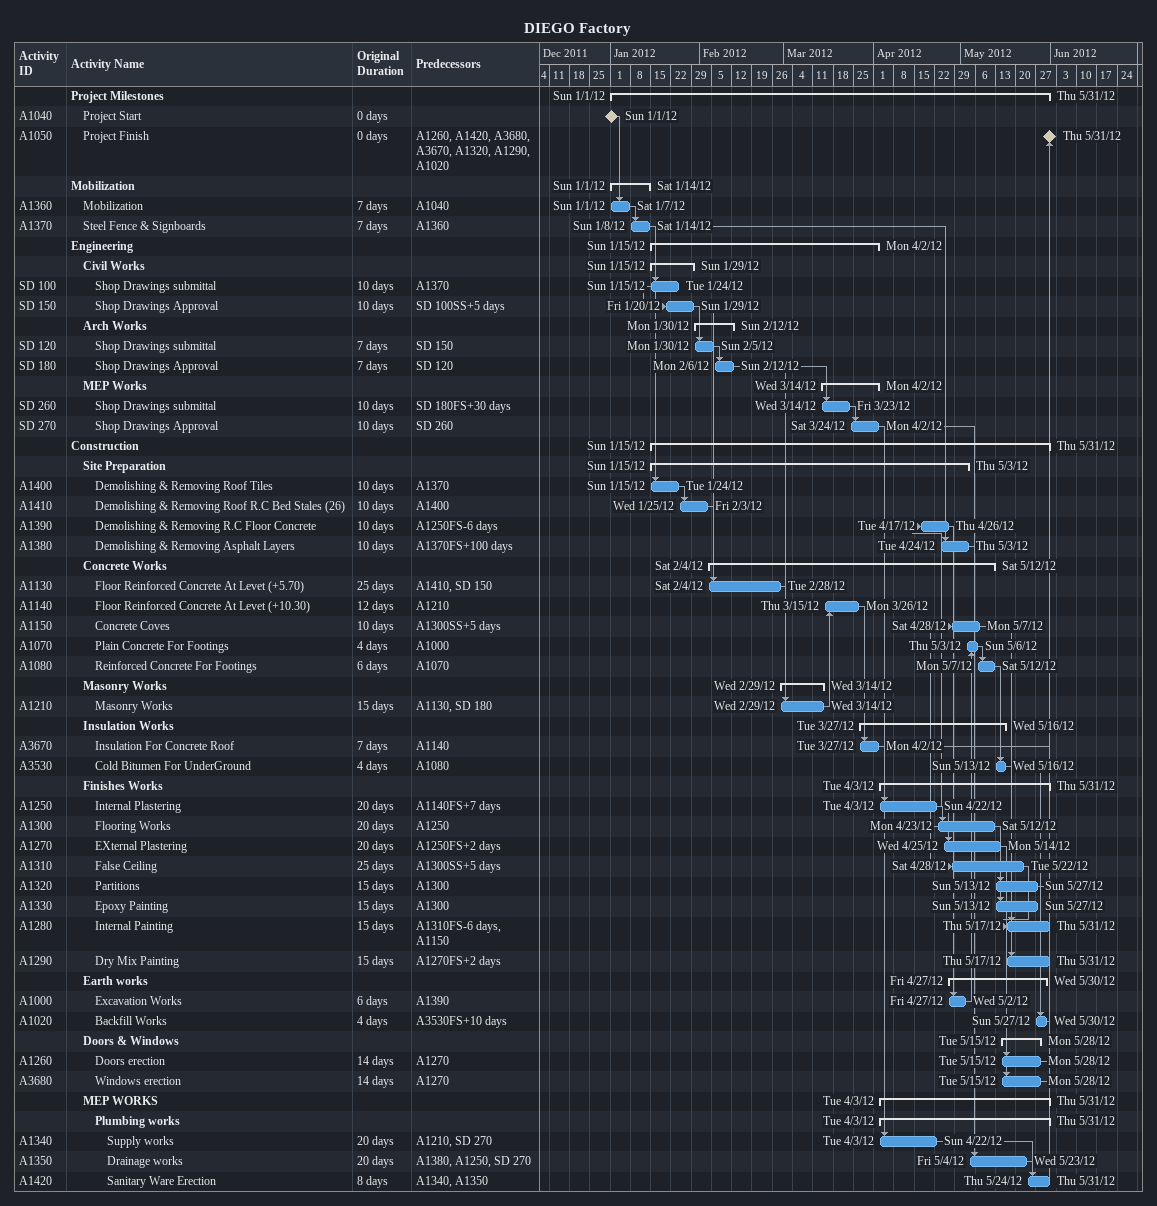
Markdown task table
DIEGO Factory

| ID | Level | Task | Original duration | Start | Finish | Predecessors |
|---|---|---|---|---|---|---|
|  | 1 | **Project Milestones** |  | 2012-01-01 | 2012-05-31 |  |
| A1040 | 2 | Project Start | 0d | 2012-01-01 | 2012-01-01 |  |
| A1050 | 2 | Project Finish | 0d | 2012-05-31 | 2012-05-31 | A1260, A1420, A3680, A3670, A1320, A1290, A1020 |
|  | 1 | **Mobilization** |  | 2012-01-01 | 2012-01-14 |  |
| A1360 | 2 | Mobilization | 7d | 2012-01-01 | 2012-01-07 | A1040 |
| A1370 | 2 | Steel Fence & Signboards | 7d | 2012-01-08 | 2012-01-14 | A1360 |
|  | 1 | **Engineering** |  | 2012-01-15 | 2012-04-02 |  |
|  | 2 | **Civil Works** |  | 2012-01-15 | 2012-01-29 |  |
| SD 100 | 3 | Shop Drawings submittal | 10d | 2012-01-15 | 2012-01-24 | A1370 |
| SD 150 | 3 | Shop Drawings Approval | 10d | 2012-01-20 | 2012-01-29 | SD 100SS+5d |
|  | 2 | **Arch Works** |  | 2012-01-30 | 2012-02-12 |  |
| SD 120 | 3 | Shop Drawings submittal | 7d | 2012-01-30 | 2012-02-05 | SD 150 |
| SD 180 | 3 | Shop Drawings Approval | 7d | 2012-02-06 | 2012-02-12 | SD 120 |
|  | 2 | **MEP Works** |  | 2012-03-14 | 2012-04-02 |  |
| SD 260 | 3 | Shop Drawings submittal | 10d | 2012-03-14 | 2012-03-23 | SD 180FS+30d |
| SD 270 | 3 | Shop Drawings Approval | 10d | 2012-03-24 | 2012-04-02 | SD 260 |
|  | 1 | **Construction** |  | 2012-01-15 | 2012-05-31 |  |
|  | 2 | **Site Preparation** |  | 2012-01-15 | 2012-05-03 |  |
| A1400 | 3 | Demolishing & Removing Roof Tiles | 10d | 2012-01-15 | 2012-01-24 | A1370 |
| A1410 | 3 | Demolishing & Removing Roof R.C Bed Stales (26) | 10d | 2012-01-25 | 2012-02-03 | A1400 |
| A1390 | 3 | Demolishing & Removing R.C Floor Concrete | 10d | 2012-04-17 | 2012-04-26 | A1250FS-6d |
| A1380 | 3 | Demolishing & Removing Asphalt Layers | 10d | 2012-04-24 | 2012-05-03 | A1370FS+100d |
|  | 2 | **Concrete Works** |  | 2012-02-04 | 2012-05-12 |  |
| A1130 | 3 | Floor Reinforced Concrete At Levet (+5.70) | 25d | 2012-02-04 | 2012-02-28 | A1410, SD 150 |
| A1140 | 3 | Floor Reinforced Concrete At Levet (+10.30) | 12d | 2012-03-15 | 2012-03-26 | A1210 |
| A1150 | 3 | Concrete Coves | 10d | 2012-04-28 | 2012-05-07 | A1300SS+5d |
| A1070 | 3 | Plain Concrete For Footings | 4d | 2012-05-03 | 2012-05-06 | A1000 |
| A1080 | 3 | Reinforced Concrete For Footings | 6d | 2012-05-07 | 2012-05-12 | A1070 |
|  | 2 | **Masonry Works** |  | 2012-02-29 | 2012-03-14 |  |
| A1210 | 3 | Masonry Works | 15d | 2012-02-29 | 2012-03-14 | A1130, SD 180 |
|  | 2 | **Insulation Works** |  | 2012-03-27 | 2012-05-16 |  |
| A3670 | 3 | Insulation For Concrete Roof | 7d | 2012-03-27 | 2012-04-02 | A1140 |
| A3530 | 3 | Cold Bitumen For UnderGround | 4d | 2012-05-13 | 2012-05-16 | A1080 |
|  | 2 | **Finishes Works** |  | 2012-04-03 | 2012-05-31 |  |
| A1250 | 3 | Internal Plastering | 20d | 2012-04-03 | 2012-04-22 | A1140FS+7d |
| A1300 | 3 | Flooring Works | 20d | 2012-04-23 | 2012-05-12 | A1250 |
| A1270 | 3 | EXternal Plastering | 20d | 2012-04-25 | 2012-05-14 | A1250FS+2d |
| A1310 | 3 | False Ceiling | 25d | 2012-04-28 | 2012-05-22 | A1300SS+5d |
| A1320 | 3 | Partitions | 15d | 2012-05-13 | 2012-05-27 | A1300 |
| A1330 | 3 | Epoxy Painting | 15d | 2012-05-13 | 2012-05-27 | A1300 |
| A1280 | 3 | Internal Painting | 15d | 2012-05-17 | 2012-05-31 | A1310FS-6d, A1150 |
| A1290 | 3 | Dry Mix Painting | 15d | 2012-05-17 | 2012-05-31 | A1270FS+2d |
|  | 2 | **Earth works** |  | 2012-04-27 | 2012-05-30 |  |
| A1000 | 3 | Excavation Works | 6d | 2012-04-27 | 2012-05-02 | A1390 |
| A1020 | 3 | Backfill Works | 4d | 2012-05-27 | 2012-05-30 | A3530FS+10d |
|  | 2 | **Doors & Windows** |  | 2012-05-15 | 2012-05-28 |  |
| A1260 | 3 | Doors erection | 14d | 2012-05-15 | 2012-05-28 | A1270 |
| A3680 | 3 | Windows erection | 14d | 2012-05-15 | 2012-05-28 | A1270 |
|  | 2 | **MEP WORKS** |  | 2012-04-03 | 2012-05-31 |  |
|  | 3 | **Plumbing works** |  | 2012-04-03 | 2012-05-31 |  |
| A1340 | 4 | Supply works | 20d | 2012-04-03 | 2012-04-22 | A1210, SD 270 |
| A1350 | 4 | Drainage works | 20d | 2012-05-04 | 2012-05-23 | A1380, A1250, SD 270 |
| A1420 | 4 | Sanitary Ware Erection | 8d | 2012-05-24 | 2012-05-31 | A1340, A1350 |
